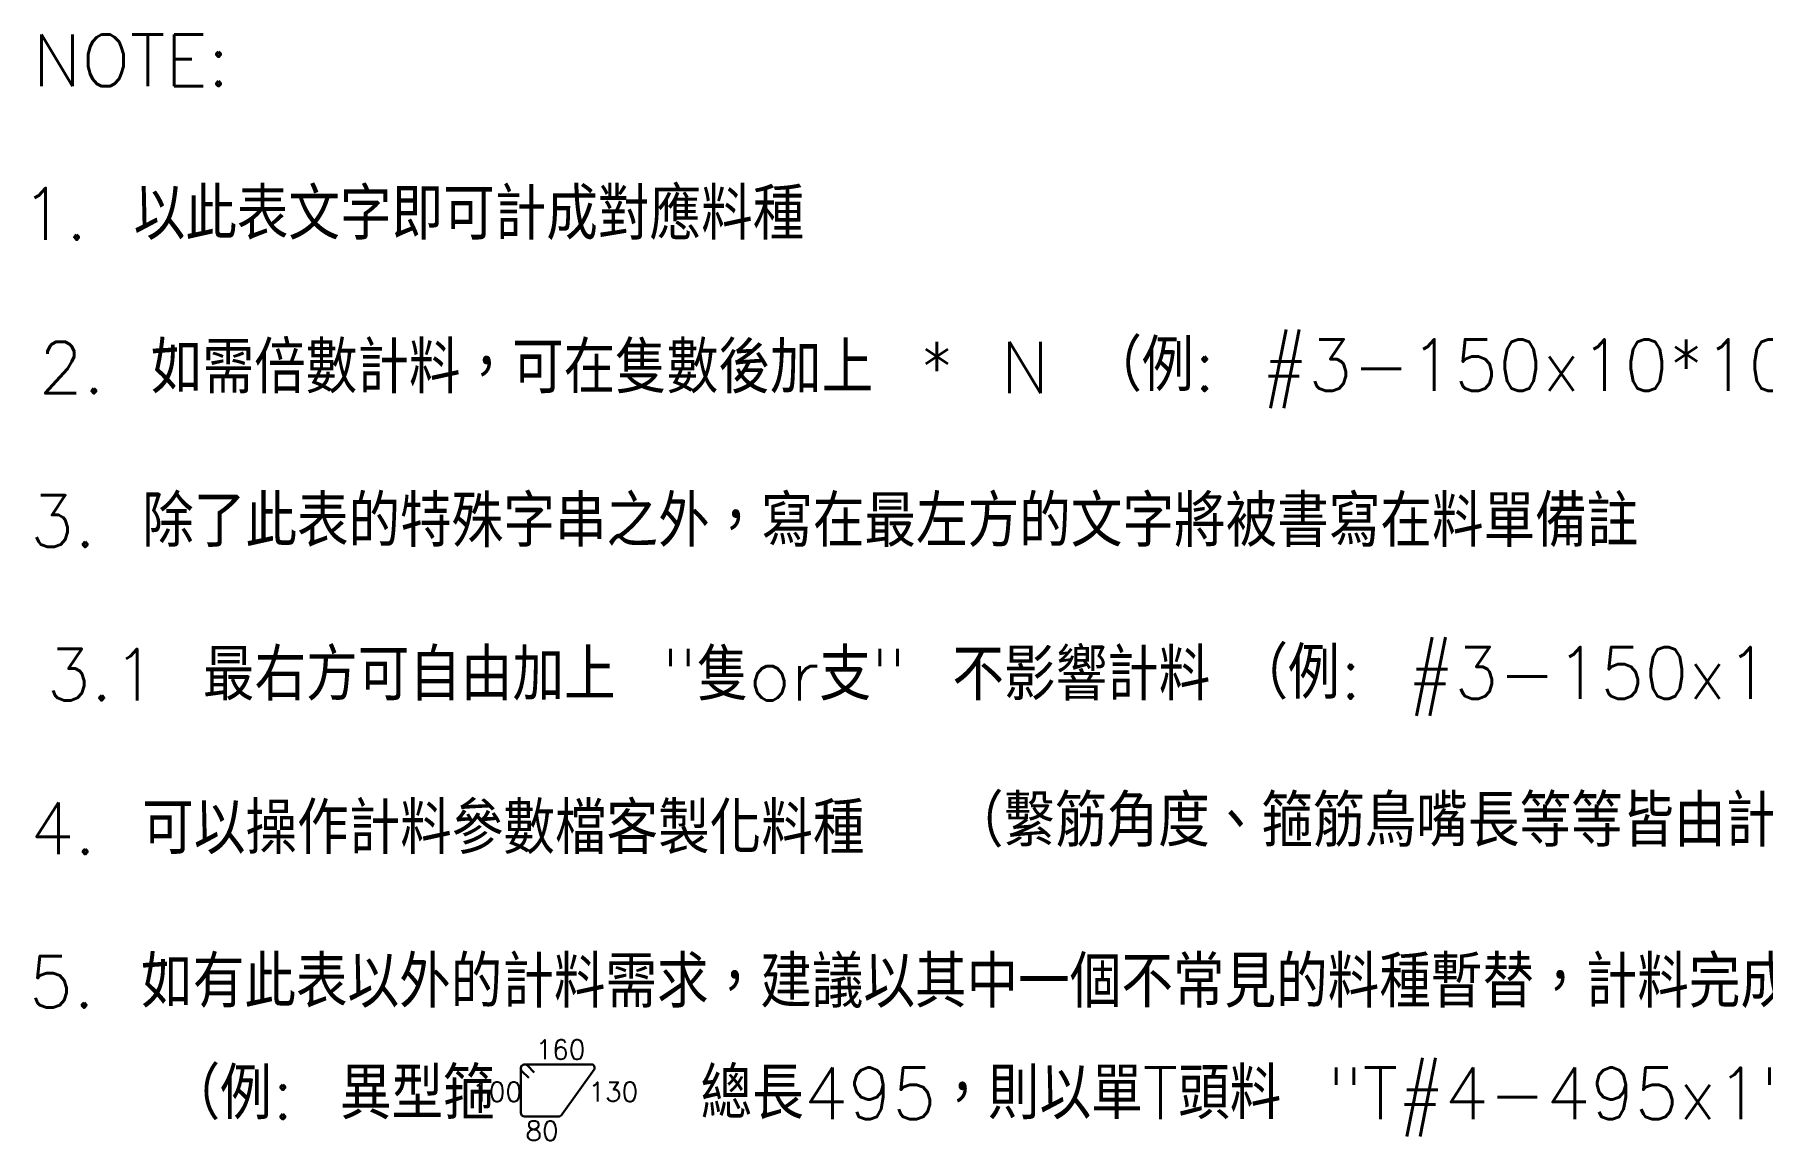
# Model space of a CAD drawing. Header units: centimetres. Extents: x 5610 to 10484, y -3338 to -105.
# Drawn here: x 6033 to 8043, y -3338 to -2052 of the extents above; entities that cross this region are included whole.
import ezdxf
from ezdxf.enums import TextEntityAlignment as Align

# ---------------------------------------------------------------- set-up
doc = ezdxf.new("R2010")
doc.units = ezdxf.units.CM
doc.layers.add('1', color=1, linetype='Continuous')
doc.styles.add('txt', font='txt.shx', dxfattribs={"height": 0.2, "bigfont": 'chineset.shx'})

msp = doc.modelspace()

# ---------------------------------------------------------------- linework, layer by layer
at = {"layer": '1', "color": 1, "lineweight": 30, "flags": 128}
for points in [[(6680.752, -3249.842), (6602.948, -3249.842, 0.66817864), (6599.766, -3257.524), (6607.721, -3265.479)], [(6614.085, -3259.115), (6606.13, -3251.16, 0.66817864), (6598.448, -3254.342), (6598.448, -3305.942, 0.41421356), (6602.948, -3310.442), (6642.248, -3310.442)], [(6642.248, -3310.442, 0.24521135), (6646.624, -3307.699), (6683.66, -3255.621)]]:
    msp.add_lwpolyline(points, format="xyb", dxfattribs=at)
at = {"layer": '1', "color": 1, "lineweight": 30}
msp.add_arc((6680.752, -3253.471), 3.628, 323.520863, 90, dxfattribs=at)

# ---------------------------------------------------------------- texts
at = {"layer": '1', "color": 2, "style": 'txt'}
for s, p in [('NOTE:', (6145.384, -2082.121)), ('1. 以此表文字即可計成對應料種', (6472.884, -2260.715)), ('2. 如需倍數計料，可在隻數後加上 * N', (6625.384, -2439.31)), ('3. 除了此表的特殊字串之外，寫在最左方的文字將被書寫在料單備註', (6962.884, -2617.904)), ('3.1 最右方可自由加上 "隻or支" 不影響計料', (6723.61, -2796.499)), ('4. 可以操作計料參數檔客製化料種', (6512.884, -2975.093)), ('5. 如有此表以外的計料需求，建議以其中一個不常見的料種暫替，計料完成後修改料單圖示', (7261.634, -3153.688))]:
    msp.add_text(s, height=60, dxfattribs=at).set_placement(p, align=Align.MIDDLE_CENTER)
at = {"layer": '1', "color": 3, "style": 'txt'}
for s, p in [('（例: #3-150x10*10 ← 總數100隻）', (7959.025, -2436.63)), ('（例: #3-150x10隻）', (7827.036, -2794.465)), ('（繫筋角度、箍筋鳥嘴長等等皆由計料參數檔控制）', (7789.853, -2966.481)), ('（例: 異型箍    總長495，則以單T頭料 "T#4-495x1" 去計，以長度數量正確為原則，最後輸出料單後改圖示即可）', (7971.978, -3283.408))]:
    msp.add_text(s, height=60, dxfattribs=at).set_placement(p, align=Align.MIDDLE_CENTER)
at = {"layer": '1', "color": 2, "lineweight": 30, "style": 'txt'}
for s, p in [('160', (6615.683, -3232.553)), ('100', (6542.03, -3281.59)), ('130', (6677.195, -3281.59)), ('80', (6603.938, -3326.916))]:
    msp.add_text(s, height=22.5, dxfattribs=at).set_placement(p, align=Align.MIDDLE_LEFT)

doc.saveas('drawing.dxf')
